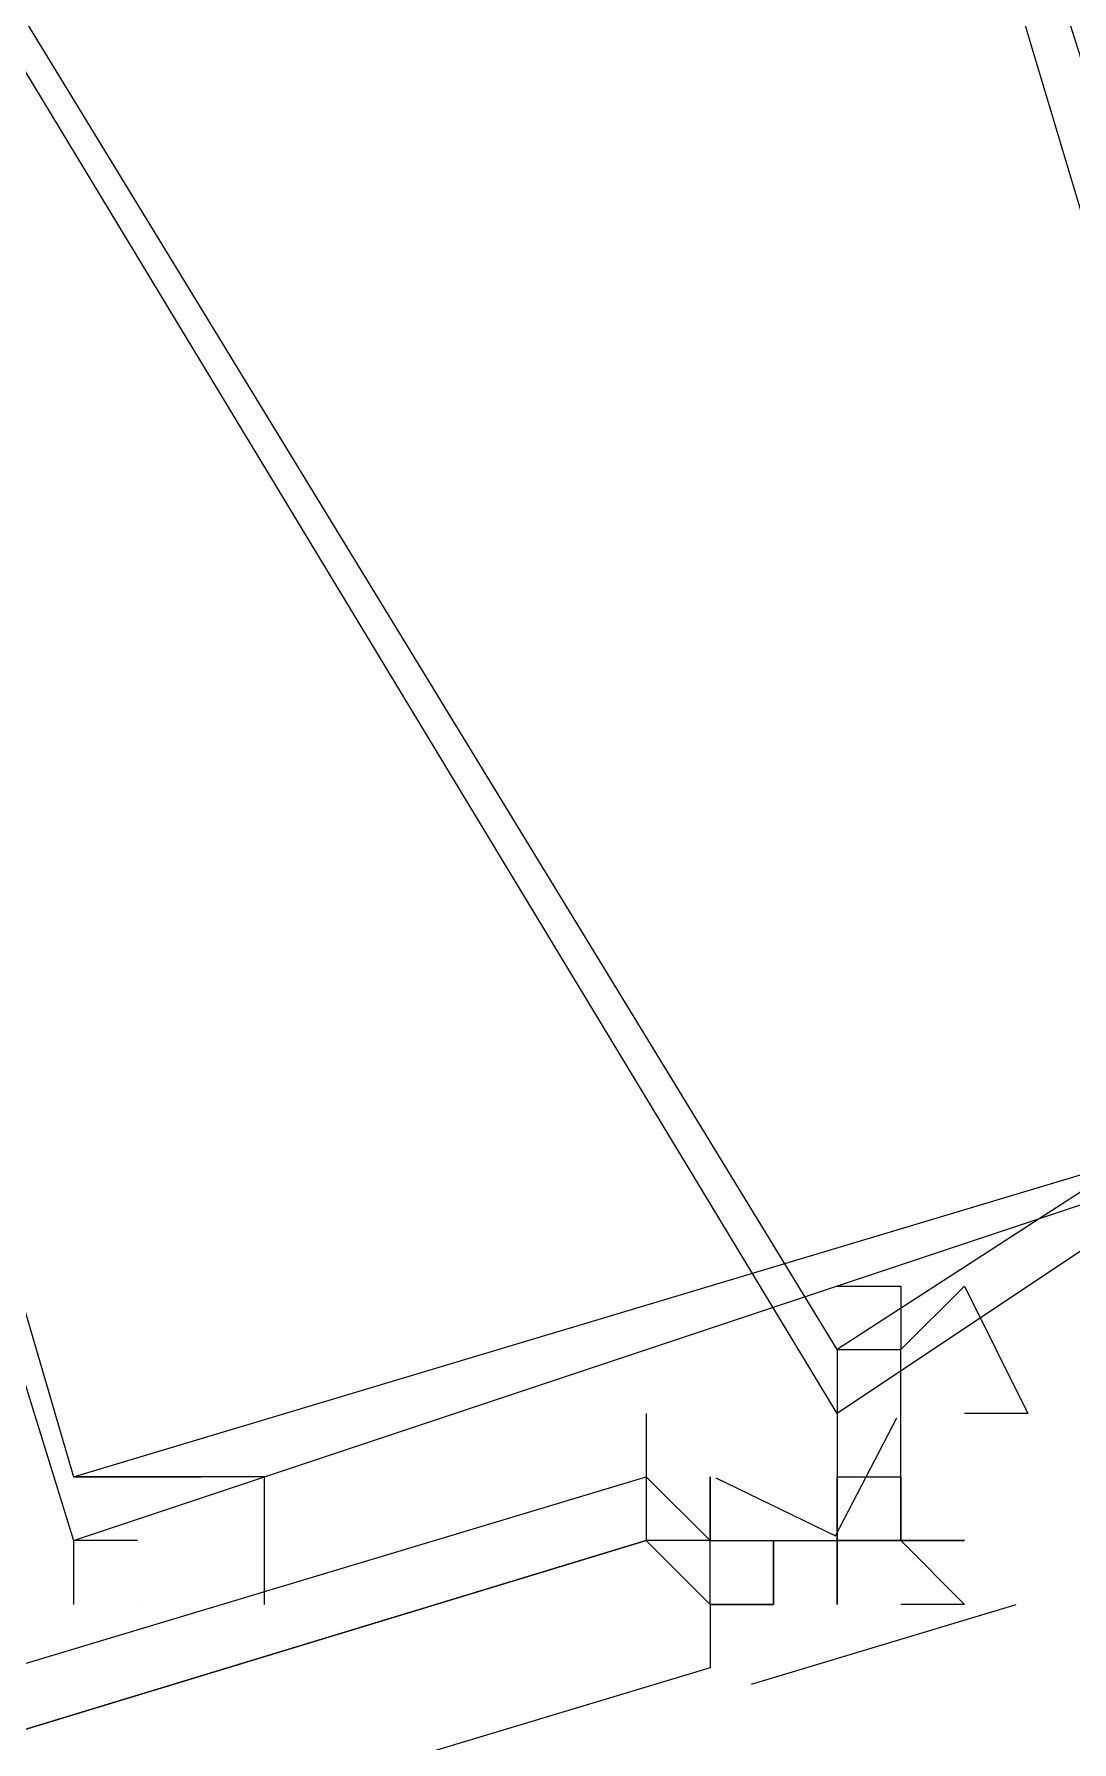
# Model space of a CAD drawing. Header units: feet. Extents: x -84 to 198, y -22 to 181.
# Drawn here: x 128.645 to 128.8625, y 92.2556 to 92.6134 of the extents above; entities that cross this region are included whole.
import ezdxf

# ---------------------------------------------------------------- set-up
doc = ezdxf.new("R2010")
doc.units = ezdxf.units.FT
doc.layers.add('A-LINEA', color=7, linetype='CONTINUOUS')

msp = doc.modelspace()

# ---------------------------------------------------------------- linework, layer by layer
at = {"layer": 'A-LINEA'}
for p, q in [((128.8267, 92.3378), (128.8267, 92.3378)), ((128.8267, 92.3378), (128.8267, 92.3378)), ((128.7733, 92.3244), (128.7733, 92.3244)), ((128.7733, 92.3244), (128.7733, 92.3244)), ((128.8267, 92.3244), (128.8267, 92.3244)), ((128.8267, 92.3244), (128.8267, 92.3244)), ((128.8267, 92.3244), (128.8267, 92.3244)), ((128.8267, 92.3244), (128.8267, 92.3244)), ((128.8267, 92.3244), (128.8267, 92.3244)), ((128.8267, 92.3244), (128.8267, 92.3244)), ((128.8267, 92.3244), (128.8267, 92.3244)), ((128.8267, 92.3244), (128.8267, 92.3244)), ((128.8267, 92.3244), (128.8267, 92.3244)), ((128.8267, 92.3244), (128.8267, 92.3244)), ((128.8267, 92.3244), (128.8267, 92.3244)), ((128.8267, 92.3244), (128.8267, 92.3244)), ((128.84, 92.3244), (128.84, 92.3244)), ((128.84, 92.3244), (128.84, 92.3244)), ((128.7733, 92.3111), (128.7733, 92.3111)), ((128.7733, 92.3111), (128.7733, 92.3111)), ((128.7733, 92.3111), (128.7733, 92.3111)), ((128.7733, 92.3111), (128.7733, 92.3111)), ((128.7733, 92.3111), (128.7733, 92.3111)), ((128.7733, 92.3111), (128.7733, 92.3111)), ((128.7733, 92.3111), (128.7733, 92.3111)), ((128.7733, 92.3111), (128.7733, 92.3111)), ((128.7733, 92.3111), (128.7733, 92.3111)), ((128.7733, 92.3111), (128.7733, 92.3111)), ((128.7733, 92.3111), (128.7733, 92.3111)), ((128.7733, 92.3111), (128.7733, 92.3111)), ((128.7733, 92.3111), (128.7733, 92.3111)), ((128.7733, 92.3111), (128.7733, 92.3111)), ((128.7733, 92.3111), (128.7733, 92.3111)), ((128.7733, 92.3111), (128.7733, 92.3111)), ((128.7733, 92.3111), (128.7733, 92.3111)), ((128.7733, 92.3111), (128.7733, 92.3111)), ((128.7733, 92.3111), (128.7733, 92.3111)), ((128.7733, 92.3111), (128.7733, 92.3111)), ((128.7733, 92.3111), (128.7733, 92.3111)), ((128.7733, 92.3111), (128.7733, 92.3111)), ((128.7733, 92.3111), (128.7733, 92.3111)), ((128.7733, 92.3111), (128.7733, 92.3111)), ((128.7867, 92.3111), (128.7867, 92.3111)), ((128.7867, 92.3111), (128.7867, 92.3111)), ((128.7867, 92.3111), (128.7867, 92.3111)), ((128.7867, 92.3111), (128.7867, 92.2978)), ((128.7867, 92.2978), (128.7867, 92.3111)), ((128.7867, 92.3111), (128.7867, 92.2978)), ((128.7867, 92.2978), (128.7867, 92.3111)), ((128.7867, 92.3111), (128.7867, 92.3111)), ((128.7867, 92.3111), (128.7867, 92.3111)), ((128.7867, 92.3111), (128.7867, 92.3111)), ((128.7867, 92.3111), (128.7867, 92.2978)), ((128.7867, 92.2978), (128.7867, 92.3111)), ((128.7867, 92.3111), (128.7867, 92.2978)), ((128.7867, 92.2978), (128.7867, 92.3111)), ((128.8133, 92.3111), (128.8133, 92.3111)), ((128.8133, 92.3111), (128.8133, 92.3111)), ((128.8133, 92.3111), (128.8133, 92.3111)), ((128.8133, 92.2978), (128.8133, 92.3111)), ((128.8133, 92.3111), (128.8133, 92.3111)), ((128.8133, 92.3111), (128.8133, 92.3111)), ((128.8133, 92.3111), (128.8133, 92.2978)), ((128.8133, 92.3111), (128.8133, 92.3111)), ((128.8133, 92.3111), (128.8133, 92.3111)), ((128.8133, 92.3111), (128.8133, 92.3111)), ((128.8133, 92.3111), (128.8133, 92.3111)), ((128.8133, 92.3111), (128.8133, 92.3111)), ((128.8133, 92.3111), (128.8133, 92.2978)), ((128.8133, 92.3111), (128.8133, 92.3111)), ((128.8133, 92.3111), (128.8133, 92.3111)), ((128.8133, 92.3111), (128.8133, 92.3111)), ((128.8133, 92.3111), (128.8133, 92.3111)), ((128.8133, 92.2978), (128.8133, 92.3111)), ((128.8133, 92.3111), (128.8133, 92.3111)), ((128.8133, 92.3111), (128.8133, 92.3111)), ((128.8133, 92.3111), (128.8133, 92.2978)), ((128.8133, 92.3111), (128.8133, 92.3111)), ((128.8133, 92.3111), (128.8133, 92.3111)), ((128.8133, 92.3111), (128.8133, 92.3111)), ((128.8133, 92.3111), (128.8133, 92.3111)), ((128.8133, 92.3111), (128.8133, 92.3111)), ((128.8133, 92.3111), (128.8133, 92.2978)), ((128.8133, 92.3111), (128.8133, 92.3111)), ((128.8267, 92.3111), (128.8267, 92.2978)), ((128.8267, 92.3111), (128.8267, 92.3111)), ((128.8267, 92.3111), (128.8267, 92.3111)), ((128.8267, 92.3111), (128.8267, 92.3111)), ((128.8267, 92.3111), (128.8267, 92.3111)), ((128.8267, 92.3111), (128.8267, 92.3111)), ((128.8267, 92.3111), (128.8267, 92.3111)), ((128.8267, 92.3111), (128.8267, 92.3111)), ((128.8267, 92.3111), (128.8267, 92.3111)), ((128.8267, 92.3111), (128.8267, 92.3111)), ((128.8267, 92.3111), (128.8267, 92.3111)), ((128.8267, 92.3111), (128.8267, 92.3111)), ((128.8267, 92.3111), (128.8267, 92.3111)), ((128.8267, 92.3111), (128.8267, 92.3111)), ((128.8267, 92.3111), (128.8267, 92.3111)), ((128.8267, 92.3111), (128.8267, 92.3111)), ((128.8267, 92.3111), (128.8267, 92.3111)), ((128.8267, 92.3111), (128.8267, 92.3111)), ((128.8267, 92.3111), (128.8267, 92.3111)), ((128.8267, 92.3111), (128.8267, 92.2978)), ((128.8267, 92.3111), (128.8267, 92.3111)), ((128.8267, 92.3111), (128.8267, 92.3111)), ((128.8267, 92.3111), (128.8267, 92.3111)), ((128.8267, 92.3111), (128.8267, 92.3111)), ((128.8267, 92.3111), (128.8267, 92.3111)), ((128.8267, 92.3111), (128.8267, 92.3111)), ((128.8267, 92.3111), (128.8267, 92.3111)), ((128.8267, 92.3111), (128.8267, 92.3111)), ((128.8267, 92.3111), (128.8267, 92.3111)), ((128.8267, 92.3111), (128.8267, 92.3111)), ((128.8267, 92.3111), (128.8267, 92.3111)), ((128.8267, 92.3111), (128.8267, 92.3111)), ((128.8267, 92.3111), (128.8267, 92.3111)), ((128.8267, 92.3111), (128.8267, 92.3111)), ((128.8267, 92.3111), (128.8267, 92.3111)), ((128.8267, 92.3111), (128.8267, 92.3111)), ((128.8267, 92.3111), (128.8267, 92.3111)), ((128.8267, 92.3111), (128.8267, 92.3111)), ((128.7733, 92.2978), (128.7733, 92.2978)), ((128.7733, 92.2978), (128.7733, 92.2978)), ((128.7733, 92.2978), (128.7733, 92.2978)), ((128.7867, 92.2978), (128.7733, 92.2978)), ((128.7867, 92.2978), (128.7733, 92.2978)), ((128.7733, 92.2978), (128.7733, 92.2978)), ((128.7733, 92.2978), (128.7733, 92.2978)), ((128.7733, 92.2978), (128.7733, 92.2978)), ((128.7867, 92.2978), (128.7733, 92.2978)), ((128.7867, 92.2978), (128.7733, 92.2978)), ((128.7867, 92.2978), (128.7867, 92.2978)), ((128.7867, 92.2978), (128.7867, 92.2978)), ((128.7867, 92.2978), (128.7867, 92.2978)), ((128.7867, 92.2978), (128.7867, 92.2978)), ((128.7867, 92.2978), (128.7867, 92.2978)), ((128.7867, 92.2978), (128.7867, 92.2978)), ((128.7867, 92.2978), (128.7867, 92.2978)), ((128.7867, 92.2978), (128.7867, 92.2978)), ((128.7867, 92.2978), (128.7867, 92.2978)), ((128.7867, 92.2978), (128.8, 92.2978)), ((128.7867, 92.2978), (128.8, 92.2978)), ((128.7867, 92.2978), (128.8, 92.2978)), ((128.7867, 92.2978), (128.8, 92.2978)), ((128.7867, 92.2978), (128.7867, 92.2978)), ((128.7867, 92.2978), (128.7867, 92.2978)), ((128.7867, 92.2978), (128.7867, 92.2978)), ((128.7867, 92.2978), (128.7867, 92.2978)), ((128.7867, 92.2978), (128.7867, 92.2978)), ((128.7867, 92.2978), (128.7867, 92.2978)), ((128.7867, 92.2844), (128.7867, 92.2978)), ((128.7867, 92.2978), (128.7867, 92.2978)), ((128.7867, 92.2978), (128.7867, 92.2978)), ((128.7867, 92.2978), (128.7867, 92.2978)), ((128.7867, 92.2978), (128.7867, 92.2978)), ((128.7867, 92.2978), (128.7867, 92.2978)), ((128.7867, 92.2978), (128.7867, 92.2978)), ((128.7867, 92.2978), (128.7867, 92.2978)), ((128.7867, 92.2978), (128.7867, 92.2978)), ((128.7867, 92.2978), (128.7867, 92.2978)), ((128.7867, 92.2978), (128.7867, 92.2978)), ((128.7867, 92.2978), (128.7867, 92.2978)), ((128.7867, 92.2978), (128.7867, 92.2978)), ((128.7867, 92.2978), (128.7867, 92.2978)), ((128.7867, 92.2978), (128.8, 92.2978)), ((128.7867, 92.2978), (128.8, 92.2978)), ((128.7867, 92.2978), (128.8, 92.2978)), ((128.7867, 92.2978), (128.8, 92.2978)), ((128.7867, 92.2978), (128.7867, 92.2978)), ((128.7867, 92.2978), (128.7867, 92.2978)), ((128.7867, 92.2978), (128.7867, 92.2978)), ((128.7867, 92.2978), (128.7867, 92.2978)), ((128.7867, 92.2978), (128.7867, 92.2978)), ((128.7867, 92.2978), (128.7867, 92.2978)), ((128.7867, 92.2844), (128.7867, 92.2978)), ((128.7867, 92.2978), (128.7867, 92.2978)), ((128.7867, 92.2978), (128.7867, 92.2978)), ((128.7867, 92.2978), (128.7867, 92.2978)), ((128.7867, 92.2978), (128.7867, 92.2978)), ((128.8, 92.2978), (128.8, 92.2978)), ((128.8, 92.2978), (128.8, 92.2978)), ((128.8, 92.2978), (128.8, 92.2978)), ((128.8, 92.2978), (128.8133, 92.2978)), ((128.8, 92.2978), (128.8, 92.2978)), ((128.8, 92.2978), (128.8133, 92.2978)), ((128.8, 92.2978), (128.8, 92.2978)), ((128.8, 92.2978), (128.8, 92.2844)), ((128.8, 92.2978), (128.8, 92.2978)), ((128.8, 92.2978), (128.8, 92.2978)), ((128.8, 92.2978), (128.8133, 92.2978)), ((128.8, 92.2978), (128.8, 92.2978)), ((128.8, 92.2978), (128.8, 92.2978)), ((128.8, 92.2978), (128.8, 92.2978)), ((128.8, 92.2978), (128.8, 92.2978)), ((128.8, 92.2978), (128.8, 92.2978)), ((128.8, 92.2978), (128.8, 92.2978)), ((128.8, 92.2978), (128.8, 92.2978)), ((128.8, 92.2978), (128.8, 92.2978)), ((128.8, 92.2978), (128.8, 92.2978)), ((128.8, 92.2978), (128.8, 92.2978)), ((128.8, 92.2978), (128.8, 92.2978)), ((128.8, 92.2978), (128.8, 92.2978)), ((128.8, 92.2844), (128.8, 92.2978)), ((128.8, 92.2978), (128.8, 92.2978)), ((128.8, 92.2978), (128.8, 92.2978)), ((128.8, 92.2978), (128.8, 92.2978)), ((128.8, 92.2978), (128.8, 92.2978)), ((128.8, 92.2978), (128.8, 92.2978)), ((128.8, 92.2978), (128.8, 92.2978)), ((128.8, 92.2978), (128.8, 92.2978)), ((128.8, 92.2978), (128.8, 92.2978)), ((128.8, 92.2978), (128.8, 92.2978)), ((128.8, 92.2978), (128.8, 92.2978)), ((128.8, 92.2978), (128.8, 92.2978)), ((128.8, 92.2978), (128.8, 92.2978)), ((128.8, 92.2978), (128.8, 92.2978)), ((128.8, 92.2978), (128.8, 92.2978)), ((128.8, 92.2978), (128.8133, 92.2978)), ((128.8, 92.2978), (128.8, 92.2978)), ((128.8, 92.2978), (128.8133, 92.2978)), ((128.8, 92.2978), (128.8, 92.2978)), ((128.8, 92.2978), (128.8, 92.2844)), ((128.8, 92.2978), (128.8, 92.2978)), ((128.8, 92.2978), (128.8, 92.2978)), ((128.8, 92.2978), (128.8133, 92.2978)), ((128.8, 92.2978), (128.8, 92.2978)), ((128.8, 92.2978), (128.8, 92.2978)), ((128.8, 92.2978), (128.8, 92.2978)), ((128.8, 92.2978), (128.8, 92.2978)), ((128.8, 92.2978), (128.8, 92.2978)), ((128.8, 92.2978), (128.8, 92.2978)), ((128.8, 92.2978), (128.8, 92.2978)), ((128.8, 92.2978), (128.8, 92.2978)), ((128.8, 92.2978), (128.8, 92.2978)), ((128.8, 92.2978), (128.8, 92.2978)), ((128.8, 92.2978), (128.8, 92.2978)), ((128.8, 92.2978), (128.8, 92.2978)), ((128.8, 92.2844), (128.8, 92.2978)), ((128.8, 92.2978), (128.8, 92.2978)), ((128.8, 92.2978), (128.8, 92.2978)), ((128.8, 92.2978), (128.8, 92.2978)), ((128.8, 92.2978), (128.8, 92.2978)), ((128.8, 92.2978), (128.8, 92.2978)), ((128.8, 92.2978), (128.8, 92.2978)), ((128.8, 92.2978), (128.8, 92.2978)), ((128.8, 92.2978), (128.8, 92.2978)), ((128.8, 92.2978), (128.8, 92.2978)), ((128.8, 92.2978), (128.8, 92.2978)), ((128.8, 92.2978), (128.8, 92.2978)), ((128.8133, 92.2978), (128.8133, 92.2844)), ((128.8133, 92.2978), (128.8133, 92.2978)), ((128.8133, 92.2978), (128.8133, 92.2978)), ((128.8133, 92.2978), (128.8133, 92.2978)), ((128.8133, 92.2978), (128.8133, 92.2978)), ((128.8133, 92.2978), (128.8133, 92.2978)), ((128.8133, 92.2978), (128.8133, 92.2978)), ((128.8133, 92.2844), (128.8133, 92.2978)), ((128.8133, 92.2978), (128.8133, 92.2978)), ((128.8133, 92.2978), (128.8133, 92.2978)), ((128.8133, 92.2978), (128.8133, 92.2978)), ((128.8133, 92.2978), (128.8133, 92.2978)), ((128.8133, 92.2978), (128.8133, 92.2978)), ((128.8133, 92.2978), (128.8133, 92.2978)), ((128.8133, 92.2978), (128.8133, 92.2978)), ((128.8133, 92.2978), (128.8133, 92.2978)), ((128.8133, 92.2978), (128.8133, 92.2978)), ((128.8133, 92.2978), (128.8133, 92.2978)), ((128.8133, 92.2978), (128.8133, 92.2978)), ((128.8133, 92.2978), (128.8133, 92.2978)), ((128.8133, 92.2844), (128.8133, 92.2978)), ((128.8133, 92.2978), (128.8133, 92.2978)), ((128.8267, 92.2978), (128.8133, 92.2978)), ((128.8267, 92.2978), (128.8133, 92.2978)), ((128.8133, 92.2978), (128.8133, 92.2844)), ((128.8133, 92.2978), (128.8133, 92.2978)), ((128.8133, 92.2978), (128.8133, 92.2978)), ((128.8133, 92.2978), (128.8133, 92.2978)), ((128.8133, 92.2978), (128.8133, 92.2978)), ((128.8133, 92.2978), (128.8133, 92.2978)), ((128.8133, 92.2978), (128.8133, 92.2978)), ((128.8133, 92.2844), (128.8133, 92.2978)), ((128.8133, 92.2978), (128.8133, 92.2978)), ((128.8133, 92.2978), (128.8133, 92.2978)), ((128.8133, 92.2978), (128.8133, 92.2978)), ((128.8133, 92.2978), (128.8133, 92.2978)), ((128.8133, 92.2978), (128.8133, 92.2978)), ((128.8133, 92.2978), (128.8133, 92.2978)), ((128.8133, 92.2978), (128.8133, 92.2978)), ((128.8133, 92.2978), (128.8133, 92.2978)), ((128.8133, 92.2978), (128.8133, 92.2978)), ((128.8133, 92.2978), (128.8133, 92.2978)), ((128.8133, 92.2978), (128.8133, 92.2978)), ((128.8133, 92.2978), (128.8133, 92.2978)), ((128.8133, 92.2844), (128.8133, 92.2978)), ((128.8133, 92.2978), (128.8133, 92.2978)), ((128.8267, 92.2978), (128.8133, 92.2978)), ((128.8267, 92.2978), (128.8133, 92.2978)), ((128.8267, 92.2978), (128.8267, 92.2978)), ((128.8267, 92.2978), (128.8267, 92.2978)), ((128.8267, 92.2978), (128.8267, 92.2978)), ((128.8267, 92.2978), (128.8267, 92.2978)), ((128.8267, 92.2978), (128.8267, 92.2978)), ((128.8267, 92.2978), (128.8267, 92.2978)), ((128.8267, 92.2978), (128.8267, 92.2978)), ((128.8267, 92.2978), (128.8267, 92.2978)), ((128.8267, 92.2978), (128.8267, 92.2978)), ((128.8267, 92.2978), (128.8267, 92.2978)), ((128.8267, 92.2978), (128.8267, 92.2978)), ((128.8267, 92.2978), (128.8267, 92.2978)), ((128.8267, 92.2978), (128.8267, 92.2978)), ((128.8267, 92.2978), (128.8267, 92.2978)), ((128.8267, 92.2978), (128.8267, 92.2978)), ((128.8267, 92.2978), (128.8267, 92.2978)), ((128.8267, 92.2978), (128.8267, 92.2978)), ((128.8267, 92.2978), (128.8267, 92.2978)), ((128.8267, 92.2978), (128.8267, 92.2978)), ((128.8267, 92.2978), (128.84, 92.2978)), ((128.8267, 92.2978), (128.8267, 92.2978)), ((128.8267, 92.2978), (128.8267, 92.2978)), ((128.8267, 92.2978), (128.8267, 92.2978)), ((128.8267, 92.2978), (128.8267, 92.2978)), ((128.84, 92.2978), (128.8267, 92.2978)), ((128.8267, 92.2978), (128.8267, 92.2978)), ((128.8267, 92.2978), (128.8267, 92.2978)), ((128.8267, 92.2978), (128.8267, 92.2978)), ((128.8267, 92.2978), (128.8267, 92.2978)), ((128.8267, 92.2978), (128.8267, 92.2978)), ((128.8267, 92.2978), (128.8267, 92.2978)), ((128.8267, 92.2978), (128.8267, 92.2978)), ((128.8267, 92.2978), (128.8267, 92.2978)), ((128.8267, 92.2978), (128.8267, 92.2978)), ((128.8267, 92.2978), (128.8267, 92.2978)), ((128.8267, 92.2978), (128.8267, 92.2978)), ((128.8267, 92.2978), (128.8267, 92.2978)), ((128.8267, 92.2978), (128.8267, 92.2978)), ((128.8267, 92.2978), (128.8267, 92.2978)), ((128.8267, 92.2978), (128.8267, 92.2978)), ((128.8267, 92.2978), (128.8267, 92.2978)), ((128.8267, 92.2978), (128.8267, 92.2978)), ((128.8267, 92.2978), (128.8267, 92.2978)), ((128.8267, 92.2978), (128.8267, 92.2978)), ((128.8267, 92.2978), (128.8267, 92.2978)), ((128.8267, 92.2978), (128.8267, 92.2978)), ((128.8267, 92.2978), (128.8267, 92.2978)), ((128.8267, 92.2978), (128.8267, 92.2978)), ((128.8267, 92.2978), (128.84, 92.2978)), ((128.8267, 92.2978), (128.8267, 92.2978)), ((128.8267, 92.2978), (128.8267, 92.2978)), ((128.8267, 92.2978), (128.8267, 92.2978)), ((128.8267, 92.2978), (128.8267, 92.2978)), ((128.84, 92.2978), (128.8267, 92.2978)), ((128.8267, 92.2978), (128.8267, 92.2978)), ((128.8267, 92.2978), (128.8267, 92.2978)), ((128.8267, 92.2978), (128.8267, 92.2978)), ((128.8267, 92.2978), (128.8267, 92.2978)), ((128.84, 92.2978), (128.84, 92.2978)), ((128.84, 92.2978), (128.84, 92.2978)), ((128.7867, 92.2844), (128.7867, 92.2711)), ((128.7867, 92.2844), (128.7867, 92.2844)), ((128.7867, 92.2844), (128.8, 92.2844)), ((128.7867, 92.2844), (128.7867, 92.2844)), ((128.7867, 92.2844), (128.7867, 92.2844)), ((128.7867, 92.2844), (128.7867, 92.2844)), ((128.7867, 92.2844), (128.7867, 92.2844)), ((128.7867, 92.2844), (128.7867, 92.2844)), ((128.7867, 92.2844), (128.7867, 92.2844)), ((128.7867, 92.2844), (128.8, 92.2844)), ((128.7867, 92.2844), (128.8, 92.2844)), ((128.7867, 92.2844), (128.7867, 92.2844)), ((128.7867, 92.2844), (128.8, 92.2844)), ((128.8, 92.2844), (128.7867, 92.2844)), ((128.7867, 92.2844), (128.7867, 92.2844)), ((128.7867, 92.2844), (128.7867, 92.2844)), ((128.7867, 92.2844), (128.7867, 92.2844)), ((128.7867, 92.2844), (128.7867, 92.2844)), ((128.7867, 92.2844), (128.7867, 92.2844)), ((128.7867, 92.2844), (128.7867, 92.2844)), ((128.7867, 92.2844), (128.8, 92.2844)), ((128.7867, 92.2844), (128.7867, 92.2844)), ((128.7867, 92.2844), (128.7867, 92.2844)), ((128.7867, 92.2844), (128.7867, 92.2844)), ((128.7867, 92.2844), (128.7867, 92.2844)), ((128.7867, 92.2844), (128.7867, 92.2844)), ((128.7867, 92.2844), (128.7867, 92.2844)), ((128.7867, 92.2844), (128.7867, 92.2844)), ((128.7867, 92.2844), (128.7867, 92.2844)), ((128.7867, 92.2844), (128.7867, 92.2711)), ((128.7867, 92.2844), (128.7867, 92.2844)), ((128.7867, 92.2844), (128.8, 92.2844)), ((128.7867, 92.2844), (128.7867, 92.2844)), ((128.7867, 92.2844), (128.7867, 92.2844)), ((128.7867, 92.2844), (128.7867, 92.2844)), ((128.7867, 92.2844), (128.7867, 92.2844)), ((128.7867, 92.2844), (128.7867, 92.2844)), ((128.7867, 92.2844), (128.7867, 92.2844)), ((128.7867, 92.2844), (128.8, 92.2844)), ((128.7867, 92.2844), (128.8, 92.2844)), ((128.7867, 92.2844), (128.7867, 92.2844)), ((128.7867, 92.2844), (128.8, 92.2844)), ((128.8, 92.2844), (128.7867, 92.2844)), ((128.7867, 92.2844), (128.7867, 92.2844)), ((128.7867, 92.2844), (128.7867, 92.2844)), ((128.7867, 92.2844), (128.7867, 92.2844)), ((128.7867, 92.2844), (128.7867, 92.2844)), ((128.7867, 92.2844), (128.7867, 92.2844)), ((128.7867, 92.2844), (128.7867, 92.2844)), ((128.7867, 92.2844), (128.8, 92.2844)), ((128.7867, 92.2844), (128.7867, 92.2844)), ((128.7867, 92.2844), (128.7867, 92.2844)), ((128.7867, 92.2844), (128.7867, 92.2844)), ((128.7867, 92.2844), (128.7867, 92.2844)), ((128.7867, 92.2844), (128.7867, 92.2844)), ((128.7867, 92.2844), (128.7867, 92.2844)), ((128.7867, 92.2844), (128.7867, 92.2844)), ((128.7867, 92.2844), (128.7867, 92.2844)), ((128.8508, 92.2843), (128.7953, 92.2676)), ((128.8508, 92.2843), (128.7953, 92.2676)), ((128.8, 92.2844), (128.8, 92.2844)), ((128.8, 92.2844), (128.8, 92.2844)), ((128.8, 92.2844), (128.8, 92.2844)), ((128.8, 92.2844), (128.8, 92.2844)), ((128.8, 92.2844), (128.8, 92.2844)), ((128.8, 92.2844), (128.8, 92.2844)), ((128.8, 92.2844), (128.8, 92.2844)), ((128.8, 92.2844), (128.8, 92.2844)), ((128.8, 92.2844), (128.8, 92.2844)), ((128.8, 92.2844), (128.8, 92.2844)), ((128.8, 92.2844), (128.8, 92.2844)), ((128.8, 92.2844), (128.8, 92.2844)), ((128.8, 92.2844), (128.8, 92.2844)), ((128.8, 92.2844), (128.8, 92.2844)), ((128.8, 92.2844), (128.8, 92.2844)), ((128.8, 92.2844), (128.8, 92.2844)), ((128.8, 92.2844), (128.8, 92.2844)), ((128.8, 92.2844), (128.8, 92.2844)), ((128.8, 92.2844), (128.8, 92.2844)), ((128.8, 92.2844), (128.8, 92.2844)), ((128.8, 92.2844), (128.8, 92.2844)), ((128.8, 92.2844), (128.8, 92.2844)), ((128.8, 92.2844), (128.8, 92.2844)), ((128.8, 92.2844), (128.8, 92.2844)), ((128.8, 92.2844), (128.8, 92.2844)), ((128.8, 92.2844), (128.8, 92.2844)), ((128.8, 92.2844), (128.8, 92.2844)), ((128.8, 92.2844), (128.8, 92.2844)), ((128.8, 92.2844), (128.8, 92.2844)), ((128.8, 92.2844), (128.8, 92.2844)), ((128.8, 92.2844), (128.8, 92.2844)), ((128.8, 92.2844), (128.8, 92.2844)), ((128.8, 92.2844), (128.8, 92.2844)), ((128.8, 92.2844), (128.8, 92.2844)), ((128.8, 92.2844), (128.8, 92.2844)), ((128.8, 92.2844), (128.8, 92.2844)), ((128.8, 92.2844), (128.8, 92.2844)), ((128.8, 92.2844), (128.8, 92.2844)), ((128.8, 92.2844), (128.8, 92.2844)), ((128.8, 92.2844), (128.8, 92.2844)), ((128.8, 92.2844), (128.8, 92.2844)), ((128.8, 92.2844), (128.8, 92.2844)), ((128.8, 92.2844), (128.8, 92.2844)), ((128.8, 92.2844), (128.8, 92.2844)), ((128.8, 92.2844), (128.8, 92.2844)), ((128.8, 92.2844), (128.8, 92.2844)), ((128.8, 92.2844), (128.8, 92.2844)), ((128.8, 92.2844), (128.8, 92.2844)), ((128.8, 92.2844), (128.8, 92.2844)), ((128.8, 92.2844), (128.8, 92.2844)), ((128.8, 92.2844), (128.8, 92.2844)), ((128.8, 92.2844), (128.8, 92.2844)), ((128.8, 92.2844), (128.8, 92.2844)), ((128.8, 92.2844), (128.8, 92.2844)), ((128.8, 92.2844), (128.8, 92.2844)), ((128.8, 92.2844), (128.8, 92.2844)), ((128.8133, 92.2844), (128.8133, 92.2844)), ((128.8133, 92.2844), (128.8133, 92.2844)), ((128.8133, 92.2844), (128.8133, 92.2844)), ((128.8133, 92.2844), (128.8133, 92.2844)), ((128.8133, 92.2844), (128.8133, 92.2844)), ((128.8133, 92.2844), (128.8133, 92.2844)), ((128.8133, 92.2844), (128.8133, 92.2844)), ((128.8133, 92.2844), (128.8133, 92.2844)), ((128.8133, 92.2844), (128.8133, 92.2844)), ((128.8133, 92.2844), (128.8133, 92.2844)), ((128.8133, 92.2844), (128.8133, 92.2844)), ((128.8133, 92.2844), (128.8133, 92.2844)), ((128.8133, 92.2844), (128.8133, 92.2844)), ((128.8133, 92.2844), (128.8133, 92.2844)), ((128.8133, 92.2844), (128.8133, 92.2844)), ((128.8133, 92.2844), (128.8133, 92.2844)), ((128.8133, 92.2844), (128.8133, 92.2844)), ((128.8133, 92.2844), (128.8133, 92.2844)), ((128.8133, 92.2844), (128.8133, 92.2844)), ((128.8133, 92.2844), (128.8133, 92.2844)), ((128.8133, 92.2844), (128.8133, 92.2844)), ((128.8133, 92.2844), (128.8133, 92.2844)), ((128.8133, 92.2844), (128.8133, 92.2844)), ((128.8133, 92.2844), (128.8133, 92.2844)), ((128.8133, 92.2844), (128.8133, 92.2844)), ((128.8133, 92.2844), (128.8133, 92.2844)), ((128.8133, 92.2844), (128.8133, 92.2844)), ((128.8133, 92.2844), (128.8133, 92.2844)), ((128.8267, 92.2844), (128.8267, 92.2844)), ((128.8267, 92.2844), (128.8267, 92.2844)), ((128.8267, 92.2844), (128.8267, 92.2844)), ((128.8267, 92.2844), (128.8267, 92.2844)), ((128.8267, 92.2844), (128.8267, 92.2844)), ((128.8267, 92.2844), (128.8267, 92.2844)), ((128.8267, 92.2844), (128.8267, 92.2844)), ((128.8267, 92.2844), (128.8267, 92.2844)), ((128.8267, 92.2844), (128.8267, 92.2844)), ((128.8267, 92.2844), (128.8267, 92.2844)), ((128.8267, 92.2844), (128.8267, 92.2844)), ((128.84, 92.2844), (128.8267, 92.2844)), ((128.8267, 92.2844), (128.8267, 92.2844)), ((128.8267, 92.2844), (128.8267, 92.2844)), ((128.8267, 92.2844), (128.8267, 92.2844)), ((128.8267, 92.2844), (128.8267, 92.2844)), ((128.8267, 92.2844), (128.8267, 92.2844)), ((128.8267, 92.2844), (128.8267, 92.2844)), ((128.8267, 92.2844), (128.8267, 92.2844)), ((128.8267, 92.2844), (128.8267, 92.2844)), ((128.8267, 92.2844), (128.8267, 92.2844)), ((128.8267, 92.2844), (128.8267, 92.2844)), ((128.8267, 92.2844), (128.8267, 92.2844)), ((128.84, 92.2844), (128.8267, 92.2844)), ((128.84, 92.2844), (128.84, 92.2844)), ((128.84, 92.2844), (128.84, 92.2844)), ((128.7867, 92.2711), (128.7867, 92.2711)), ((128.7867, 92.2711), (128.7867, 92.2711)), ((128.7867, 92.2711), (128.7867, 92.2711)), ((128.7867, 92.2711), (128.7867, 92.2711)), ((128.7867, 92.2711), (128.7867, 92.2711)), ((128.7867, 92.2711), (128.7867, 92.2711)), ((128.7867, 92.2711), (128.7867, 92.2711)), ((128.7867, 92.2711), (128.7867, 92.2711))]:
    msp.add_line(p, q, dxfattribs=at)
for points in [[(128.5067, 92.8311), (128.76, 92.9778), (129.0533, 92.4844), (128.8133, 92.3244), (128.5067, 92.8311)], [(128.5067, 92.8311), (128.76, 92.9778), (129.0533, 92.4844), (128.8133, 92.3244), (128.5067, 92.8311)], [(128.52, 92.8178), (128.7467, 92.9644), (129.04, 92.4844), (128.8133, 92.3378), (128.52, 92.8178)], [(128.52, 92.8178), (128.7467, 92.9644), (129.04, 92.4844), (128.8133, 92.3378), (128.52, 92.8178)], [(128.76, 92.9378), (128.48, 92.8578), (128.6533, 92.2978), (128.9333, 92.3911), (128.76, 92.9378)], [(128.76, 92.9378), (128.48, 92.8578), (128.6533, 92.2978), (128.9333, 92.3911), (128.76, 92.9378)], [(128.76, 92.9244), (128.4933, 92.8578), (128.6533, 92.3111), (128.92, 92.3911), (128.76, 92.9244)], [(128.76, 92.9244), (128.4933, 92.8578), (128.6533, 92.3111), (128.92, 92.3911), (128.76, 92.9244)], [(128.8133, 92.3511), (128.8267, 92.3511), (128.8267, 92.3378), (128.8267, 92.3378), (128.8267, 92.3378), (128.8267, 92.3378), (128.84, 92.3511), (128.84, 92.3511), (128.8533, 92.3244), (128.8533, 92.3244), (128.84, 92.3244), (128.84, 92.3244)], [(128.8133, 92.3511), (128.8267, 92.3511), (128.8267, 92.3378), (128.8267, 92.3378), (128.8267, 92.3378), (128.8267, 92.3378), (128.84, 92.3511), (128.84, 92.3511), (128.8533, 92.3244), (128.8533, 92.3244), (128.84, 92.3244), (128.84, 92.3244)], [(128.8133, 92.3378), (128.8133, 92.3378), (128.8133, 92.3378), (128.8133, 92.3378), (128.8133, 92.3378), (128.8133, 92.3378), (128.8133, 92.3378), (128.8133, 92.3244), (128.8133, 92.3244), (128.8133, 92.3111), (128.8133, 92.3111)], [(128.8133, 92.3378), (128.8133, 92.3378), (128.8133, 92.3378), (128.8267, 92.3378), (128.8267, 92.3378)], [(128.8133, 92.3378), (128.8133, 92.3378), (128.8133, 92.3378), (128.8133, 92.3378), (128.8133, 92.3378), (128.8133, 92.3378), (128.8133, 92.3378), (128.8133, 92.3244), (128.8133, 92.3244), (128.8133, 92.3111), (128.8133, 92.3111)], [(128.8133, 92.3378), (128.8133, 92.3378), (128.8133, 92.3378), (128.8267, 92.3378), (128.8267, 92.3378)], [(128.84, 92.2844), (128.8267, 92.2978), (128.8267, 92.3111), (128.8267, 92.3244), (128.8267, 92.3378)], [(128.84, 92.2844), (128.8267, 92.2978), (128.8267, 92.3111), (128.8267, 92.3244), (128.8267, 92.3378)], [(128.7733, 92.3244), (128.7733, 92.3111), (128.7867, 92.2978), (128.7733, 92.2978), (128.7867, 92.2844), (128.7867, 92.2711)], [(128.7733, 92.3244), (128.7733, 92.3111), (128.7867, 92.2978), (128.7733, 92.2978), (128.7867, 92.2844), (128.7867, 92.2711)], [(128.7879, 92.3109), (128.813, 92.2988), (128.8258, 92.3235)], [(128.7879, 92.3109), (128.813, 92.2988), (128.8258, 92.3235)], [(128.7733, 92.2978), (125, 91.1511), (125, 91.1778), (128.7733, 92.3111), (128.7733, 92.2978)], [(128.7733, 92.2978), (125, 91.1511), (125, 91.1778), (128.7733, 92.3111), (128.7733, 92.2978)], [(128.6667, 92.3111), (128.6667, 92.3111), (128.68, 92.3111), (128.6667, 92.3111), (128.6667, 92.3111), (128.6667, 92.3111), (128.6533, 92.3111), (128.6667, 92.3111), (128.6667, 92.3111), (128.6667, 92.3111)], [(128.6667, 92.3111), (128.6667, 92.3111), (128.68, 92.3111), (128.6667, 92.3111), (128.6667, 92.3111), (128.6667, 92.3111), (128.6533, 92.3111), (128.6667, 92.3111), (128.6667, 92.3111), (128.6667, 92.3111)], [(128.6933, 92.2844), (128.6933, 92.2844), (128.6933, 92.2978), (128.6933, 92.2978), (128.6933, 92.3111), (128.6933, 92.3111), (128.68, 92.3111), (128.68, 92.3111)], [(128.6933, 92.2844), (128.6933, 92.2844), (128.6933, 92.2978), (128.6933, 92.2978), (128.6933, 92.3111), (128.6933, 92.3111), (128.68, 92.3111), (128.68, 92.3111)], [(128.7867, 92.3111), (128.7867, 92.2978), (128.8, 92.2978)], [(128.7867, 92.3111), (128.7867, 92.2978), (128.8, 92.2978)], [(128.8133, 92.2978), (128.8133, 92.3111), (128.8267, 92.3111)], [(128.8133, 92.2978), (128.8133, 92.3111), (128.8267, 92.3111)], [(128.8267, 92.3111), (128.8267, 92.3111), (128.8267, 92.3111), (128.8267, 92.3111)], [(128.8267, 92.3111), (128.8267, 92.3111), (128.8267, 92.3111), (128.8267, 92.3111)], [(128.7867, 92.2711), (125.0133, 91.1378), (125, 91.1511), (128.7733, 92.2978), (128.7867, 92.2844), (128.7867, 92.2711)], [(128.7867, 92.2711), (125.0133, 91.1378), (125, 91.1511), (128.7733, 92.2978), (128.7867, 92.2844), (128.7867, 92.2711)], [(128.6667, 92.2978), (128.6667, 92.2978), (128.6533, 92.2978), (128.6533, 92.2978), (128.6533, 92.2844), (128.6533, 92.2844)], [(128.6667, 92.2978), (128.6667, 92.2978), (128.6533, 92.2978), (128.6533, 92.2978), (128.6533, 92.2844), (128.6533, 92.2844)], [(128.7867, 92.2844), (128.7867, 92.2978), (128.7733, 92.2978)], [(128.7867, 92.2844), (128.7867, 92.2978), (128.7733, 92.2978)], [(128.8133, 92.2844), (128.8133, 92.2844), (128.8133, 92.2978), (128.8267, 92.2978)], [(128.8133, 92.2844), (128.8133, 92.2844), (128.8133, 92.2978), (128.8267, 92.2978)], [(128.6667, 92.2844), (128.6667, 92.2844), (128.6667, 92.2844)], [(128.6667, 92.2844), (128.6667, 92.2844), (128.6667, 92.2844)], [(128.68, 92.2844), (128.68, 92.2844), (128.68, 92.2844)], [(128.68, 92.2844), (128.68, 92.2844), (128.68, 92.2844)]]:
    msp.add_lwpolyline(points, dxfattribs=at)
msp.add_lwpolyline([(128.6667, 92.3111), (128.6667, 92.3111), (128.6667, 92.3111), (128.6667, 92.3111)], close=True, dxfattribs=at)
msp.add_lwpolyline([(128.6667, 92.3111), (128.6667, 92.3111), (128.6667, 92.3111), (128.6667, 92.3111)], close=True, dxfattribs=at)

doc.saveas('drawing.dxf')
